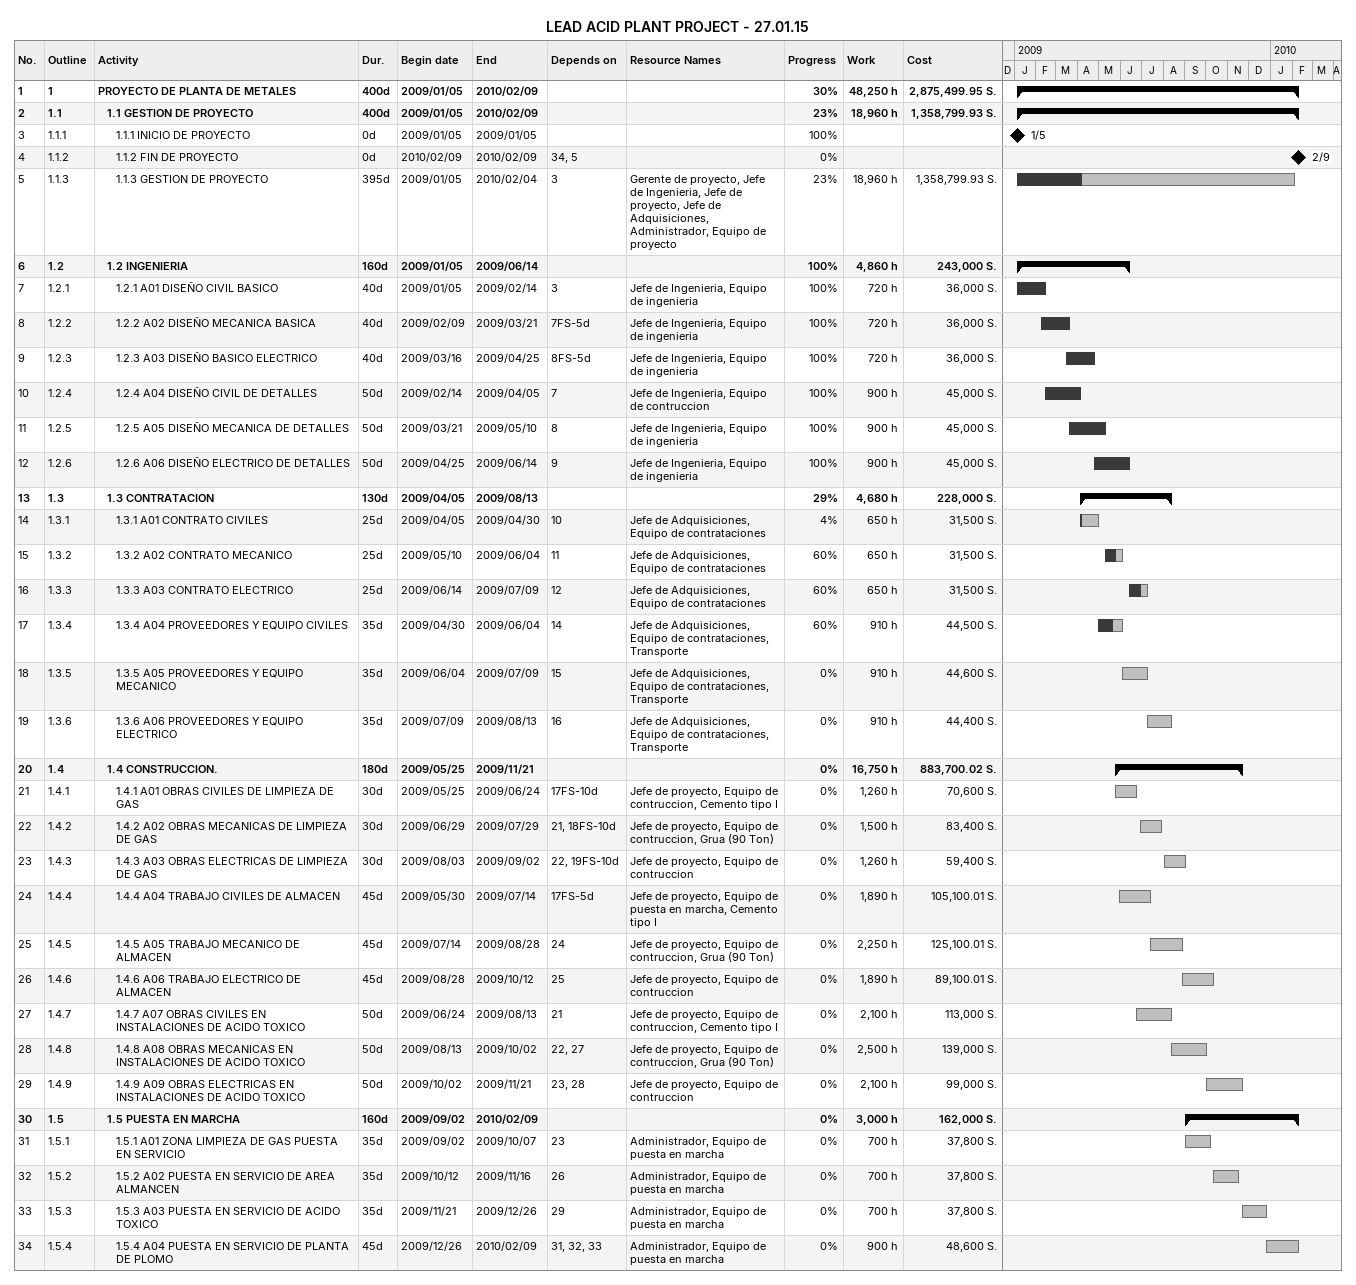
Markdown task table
LEAD ACID PLANT PROJECT - 27.01.15

| ID | WBS | Task | Duration | Start | Finish | Predecessors | Resources | % complete | Work (h) | Cost (S.) |
|---|---|---|---|---|---|---|---|---|---|---|
| 1 | 1 | **PROYECTO DE PLANTA DE METALES** | 400d | 2009-01-05 | 2010-02-09 |  |  | 30 | 48250 | 2875499.95 |
| 2 | 1.1 | **1.1 GESTION DE PROYECTO** | 400d | 2009-01-05 | 2010-02-09 |  |  | 23 | 18960 | 1358799.93 |
| 3 | 1.1.1 | 1.1.1 INICIO DE PROYECTO | 0d | 2009-01-05 | 2009-01-05 |  |  | 100 |  |  |
| 4 | 1.1.2 | 1.1.2 FIN DE PROYECTO | 0d | 2010-02-09 | 2010-02-09 | 34, 5 |  | 0 |  |  |
| 5 | 1.1.3 | 1.1.3 GESTION DE PROYECTO | 395d | 2009-01-05 | 2010-02-04 | 3 | Gerente de proyecto, Jefe de Ingenieria, Jefe de proyecto, Jefe de Adquisiciones, Administrador, Equipo de proyecto | 23 | 18960 | 1358799.93 |
| 6 | 1.2 | **1.2 INGENIERIA** | 160d | 2009-01-05 | 2009-06-14 |  |  | 100 | 4860 | 243000 |
| 7 | 1.2.1 | 1.2.1 A01 DISEÑO CIVIL BASICO | 40d | 2009-01-05 | 2009-02-14 | 3 | Jefe de Ingenieria, Equipo de ingenieria | 100 | 720 | 36000 |
| 8 | 1.2.2 | 1.2.2 A02 DISEÑO MECANICA BASICA | 40d | 2009-02-09 | 2009-03-21 | 7FS-5d | Jefe de Ingenieria, Equipo de ingenieria | 100 | 720 | 36000 |
| 9 | 1.2.3 | 1.2.3 A03 DISEÑO BASICO ELECTRICO | 40d | 2009-03-16 | 2009-04-25 | 8FS-5d | Jefe de Ingenieria, Equipo de ingenieria | 100 | 720 | 36000 |
| 10 | 1.2.4 | 1.2.4 A04 DISEÑO CIVIL DE DETALLES | 50d | 2009-02-14 | 2009-04-05 | 7 | Jefe de Ingenieria, Equipo de contruccion | 100 | 900 | 45000 |
| 11 | 1.2.5 | 1.2.5 A05 DISEÑO MECANICA DE DETALLES | 50d | 2009-03-21 | 2009-05-10 | 8 | Jefe de Ingenieria, Equipo de ingenieria | 100 | 900 | 45000 |
| 12 | 1.2.6 | 1.2.6 A06 DISEÑO ELECTRICO DE DETALLES | 50d | 2009-04-25 | 2009-06-14 | 9 | Jefe de Ingenieria, Equipo de ingenieria | 100 | 900 | 45000 |
| 13 | 1.3 | **1.3 CONTRATACION** | 130d | 2009-04-05 | 2009-08-13 |  |  | 29 | 4680 | 228000 |
| 14 | 1.3.1 | 1.3.1 A01 CONTRATO CIVILES | 25d | 2009-04-05 | 2009-04-30 | 10 | Jefe de Adquisiciones, Equipo de contrataciones | 4 | 650 | 31500 |
| 15 | 1.3.2 | 1.3.2 A02 CONTRATO MECANICO | 25d | 2009-05-10 | 2009-06-04 | 11 | Jefe de Adquisiciones, Equipo de contrataciones | 60 | 650 | 31500 |
| 16 | 1.3.3 | 1.3.3 A03 CONTRATO ELECTRICO | 25d | 2009-06-14 | 2009-07-09 | 12 | Jefe de Adquisiciones, Equipo de contrataciones | 60 | 650 | 31500 |
| 17 | 1.3.4 | 1.3.4 A04 PROVEEDORES Y EQUIPO CIVILES | 35d | 2009-04-30 | 2009-06-04 | 14 | Jefe de Adquisiciones, Equipo de contrataciones, Transporte | 60 | 910 | 44500 |
| 18 | 1.3.5 | 1.3.5 A05 PROVEEDORES Y EQUIPO MECANICO | 35d | 2009-06-04 | 2009-07-09 | 15 | Jefe de Adquisiciones, Equipo de contrataciones, Transporte | 0 | 910 | 44600 |
| 19 | 1.3.6 | 1.3.6 A06 PROVEEDORES Y EQUIPO ELECTRICO | 35d | 2009-07-09 | 2009-08-13 | 16 | Jefe de Adquisiciones, Equipo de contrataciones, Transporte | 0 | 910 | 44400 |
| 20 | 1.4 | **1.4 CONSTRUCCION.** | 180d | 2009-05-25 | 2009-11-21 |  |  | 0 | 16750 | 883700.02 |
| 21 | 1.4.1 | 1.4.1 A01 OBRAS CIVILES DE LIMPIEZA DE GAS | 30d | 2009-05-25 | 2009-06-24 | 17FS-10d | Jefe de proyecto, Equipo de contruccion, Cemento tipo I | 0 | 1260 | 70600 |
| 22 | 1.4.2 | 1.4.2 A02 OBRAS MECANICAS DE LIMPIEZA DE GAS | 30d | 2009-06-29 | 2009-07-29 | 21, 18FS-10d | Jefe de proyecto, Equipo de contruccion, Grua (90 Ton) | 0 | 1500 | 83400 |
| 23 | 1.4.3 | 1.4.3 A03 OBRAS ELECTRICAS DE LIMPIEZA DE GAS | 30d | 2009-08-03 | 2009-09-02 | 22, 19FS-10d | Jefe de proyecto, Equipo de contruccion | 0 | 1260 | 59400 |
| 24 | 1.4.4 | 1.4.4 A04 TRABAJO CIVILES DE ALMACEN | 45d | 2009-05-30 | 2009-07-14 | 17FS-5d | Jefe de proyecto, Equipo de puesta en marcha, Cemento tipo I | 0 | 1890 | 105100.01 |
| 25 | 1.4.5 | 1.4.5 A05 TRABAJO MECANICO DE ALMACEN | 45d | 2009-07-14 | 2009-08-28 | 24 | Jefe de proyecto, Equipo de contruccion, Grua (90 Ton) | 0 | 2250 | 125100.01 |
| 26 | 1.4.6 | 1.4.6 A06 TRABAJO ELECTRICO DE ALMACEN | 45d | 2009-08-28 | 2009-10-12 | 25 | Jefe de proyecto, Equipo de contruccion | 0 | 1890 | 89100.01 |
| 27 | 1.4.7 | 1.4.7 A07 OBRAS CIVILES EN INSTALACIONES DE ACIDO TOXICO | 50d | 2009-06-24 | 2009-08-13 | 21 | Jefe de proyecto, Equipo de contruccion, Cemento tipo I | 0 | 2100 | 113000 |
| 28 | 1.4.8 | 1.4.8 A08 OBRAS MECANICAS EN INSTALACIONES DE ACIDO TOXICO | 50d | 2009-08-13 | 2009-10-02 | 22, 27 | Jefe de proyecto, Equipo de contruccion, Grua (90 Ton) | 0 | 2500 | 139000 |
| 29 | 1.4.9 | 1.4.9 A09 OBRAS ELECTRICAS EN INSTALACIONES DE ACIDO TOXICO | 50d | 2009-10-02 | 2009-11-21 | 23, 28 | Jefe de proyecto, Equipo de contruccion | 0 | 2100 | 99000 |
| 30 | 1.5 | **1.5 PUESTA EN MARCHA** | 160d | 2009-09-02 | 2010-02-09 |  |  | 0 | 3000 | 162000 |
| 31 | 1.5.1 | 1.5.1 A01 ZONA LIMPIEZA DE GAS PUESTA EN SERVICIO | 35d | 2009-09-02 | 2009-10-07 | 23 | Administrador, Equipo de puesta en marcha | 0 | 700 | 37800 |
| 32 | 1.5.2 | 1.5.2 A02 PUESTA EN SERVICIO DE AREA ALMANCEN | 35d | 2009-10-12 | 2009-11-16 | 26 | Administrador, Equipo de puesta en marcha | 0 | 700 | 37800 |
| 33 | 1.5.3 | 1.5.3 A03 PUESTA EN SERVICIO DE ACIDO TOXICO | 35d | 2009-11-21 | 2009-12-26 | 29 | Administrador, Equipo de puesta en marcha | 0 | 700 | 37800 |
| 34 | 1.5.4 | 1.5.4 A04 PUESTA EN SERVICIO DE PLANTA DE PLOMO | 45d | 2009-12-26 | 2010-02-09 | 31, 32, 33 | Administrador, Equipo de puesta en marcha | 0 | 900 | 48600 |
